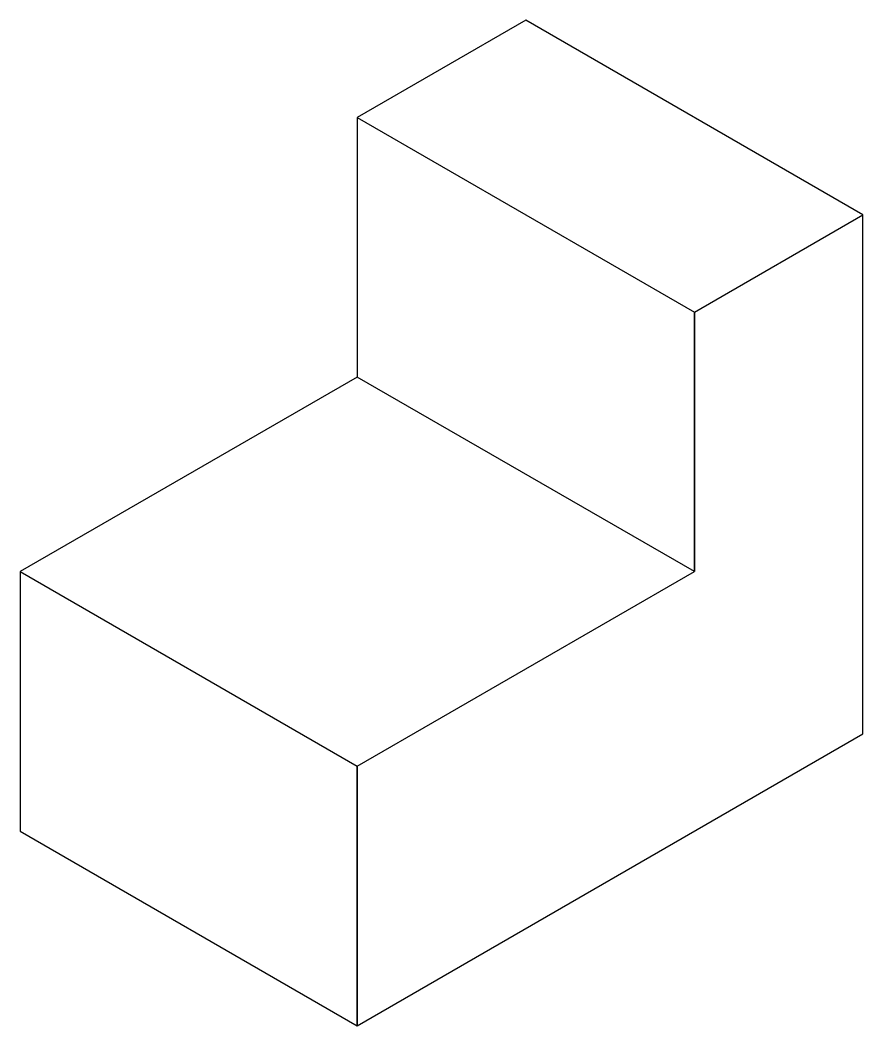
# Model space of a CAD drawing. Header units: millimetres. Extents: x 30 to 95, y 57.5 to 135.
import ezdxf

# ---------------------------------------------------------------- set-up
doc = ezdxf.new("R2010")
doc.units = ezdxf.units.MM

msp = doc.modelspace()

# ---------------------------------------------------------------- linework, layer by layer
for p, q in [((69.019, 135), (56.029, 127.5)), ((69.019, 135), (56.029, 127.5)), ((95, 120), (69.019, 135)), ((95, 120), (69.019, 135)), ((56.029, 127.5), (56.029, 107.5)), ((56.029, 127.5), (82.01, 112.5)), ((82.01, 112.5), (95, 120)), ((95, 80), (95, 120)), ((82.01, 92.5), (82.01, 112.5)), ((82.01, 112.5), (82.01, 92.5)), ((56.029, 107.5), (30.048, 92.5)), ((56.029, 107.5), (30.048, 92.5)), ((82.01, 92.5), (56.029, 107.5)), ((30.048, 92.5), (56.029, 77.5)), ((30.048, 92.5), (30.048, 72.5)), ((56.029, 77.5), (82.01, 92.5)), ((56.029, 57.5), (95, 80)), ((56.029, 57.5), (56.029, 77.5)), ((56.029, 77.5), (56.029, 57.5)), ((30.048, 72.5), (56.029, 57.5))]:
    msp.add_line(p, q)

doc.saveas('drawing.dxf')
